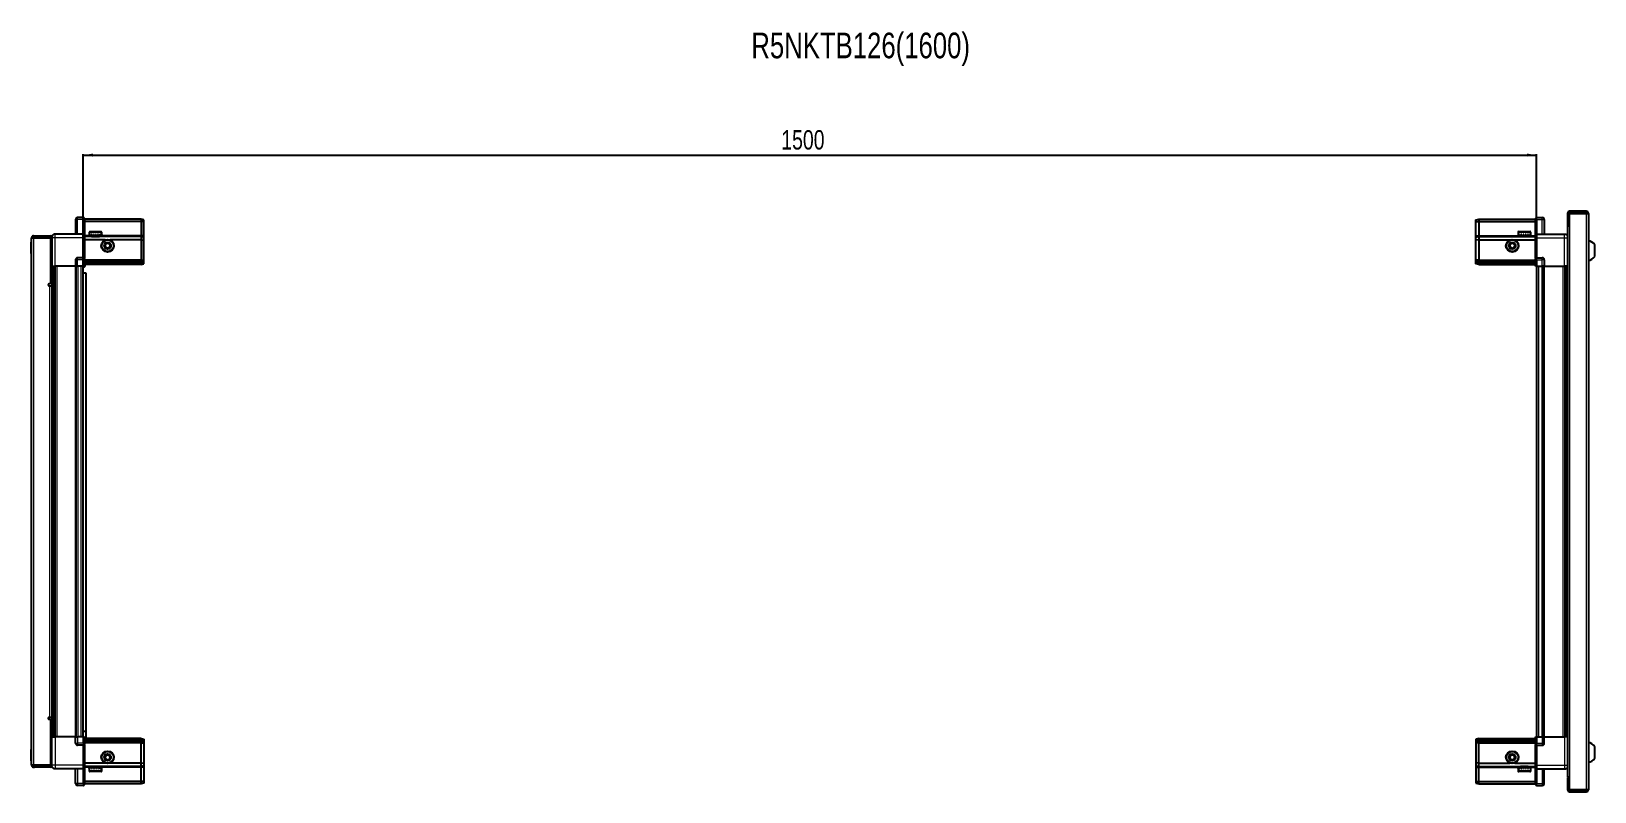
# Model space of a CAD drawing. Header units: millimetres. Extents: x 1315 to 5825, y -923 to 1662.
# Drawn here: x 2843 to 4457, y 877 to 1662 of the extents above; entities that cross this region are included whole.
import ezdxf

# ---------------------------------------------------------------- set-up
doc = ezdxf.new("R2010")
doc.units = ezdxf.units.MM
doc.layers.add('FORMAT', color=7, linetype='Continuous')
doc.styles.add('SLDTEXTSTYLE0', font='TXT', dxfattribs={"width": 0.75})
doc.dimstyles.new('SLDDIMSTYLE0', dxfattribs={"dimtxt": 20, "dimasz": 10, "dimexe": 0, "dimexo": 0.0625, "dimgap": 5, "dimtad": 2, "dimdec": 1, "dimrnd": 1e-09, "dimzin": 12, "dimdsep": 46, "dimtxsty": 'SLDTEXTSTYLE0', "dimsah": 1, "dimcen": 0.09, "dimadec": 0, "dimazin": 3, "dimtfac": 1, "dimtofl": 0, "dimtmove": 0, "dimatfit": 3, "dimfxl": 0, "dimfrac": 2, "dimtolj": 1, "dimtzin": 12, "dimarcsym": 0})

# ---------------------------------------------------------------- blocks, each defined once
blk = doc.blocks.new('_D_5')
at = {"layer": 'FORMAT'}
for p, q in [((2897, 1419.3), (2897, 1534.8)), ((2897, 1533.8), (4397, 1533.8)), ((4397, 1419.3), (4397, 1534.8))]:
    blk.add_line(p, q, dxfattribs=at)
for points in [[(2897, 1533.8), (2907, 1532.3), (2907, 1535.4)], [(4397, 1533.8), (4387, 1535.4), (4387, 1532.3)]]:
    blk.add_solid(points, dxfattribs=at)
at = {"layer": 'FORMAT', "insert": (3617.4, 1559.6), "char_height": 20, "attachment_point": 1, "style": 'SLDTEXTSTYLE0'}
blk.add_mtext('1500', dxfattribs=at)

msp = doc.modelspace()

# ---------------------------------------------------------------- linework, layer by layer
at = {"color": 7, "linetype": 'Continuous', "lineweight": 25}
for p, q in [((2897.13, 1469.32), (2891.13, 1469.32)), ((2897.13, 1469.32), (2897.46, 1469.32)), ((2897.13, 1469.32), (2897.13, 1467.32)), ((2898.33, 1468.82), (2897.46, 1469.32)), ((2898.33, 1467.32), (2898.33, 1468.82)), ((4396.49, 1469.32), (4395.63, 1468.82)), ((4396.49, 1469.32), (4395.63, 1468.82)), ((4395.63, 1468.82), (4395.63, 1467.32)), ((4396.83, 1469.32), (4396.49, 1469.32)), ((4396.83, 1469.32), (4396.49, 1469.32)), ((4396.83, 1469.32), (4396.83, 1469.32)), ((4396.83, 1467.32), (4396.83, 1469.32)), ((4396.83, 1469.32), (4402.83, 1469.32)), ((4428.83, 1473.72), (4428.83, 1461.32)), ((4430.33, 1473.72), (4430.33, 1461.32)), ((4430.83, 1460.82), (4430.83, 1473.72)), ((4430.83, 1473.72), (4448.23, 1473.72)), ((4448.23, 1475.82), (4430.93, 1475.82)), ((4448.23, 1474.32), (4430.93, 1474.32)), ((4448.23, 1474.32), (4448.23, 1475.82)), ((4448.23, 1473.72), (4450.33, 1473.72)), ((4450.33, 1473.72), (4450.33, 878.92)), ((2897.13, 1452.32), (2868.13, 1452.32)), ((2889.13, 1467.32), (2889.13, 1452.32)), ((2897.13, 1452.52), (2897.13, 1467.32)), ((2897.13, 1452.52), (2897.13, 1467.32)), ((2897.13, 1452.32), (2897.13, 1452.52)), ((2897.13, 1452.32), (2898.33, 1452.32)), ((2897.13, 1448.32), (2897.13, 1452.32)), ((2956.63, 1467.82), (2898.33, 1467.82)), ((2898.33, 1467.32), (2898.33, 1452.52)), ((2956.63, 1465.32), (2898.33, 1465.32)), ((2898.33, 1452.52), (2898.33, 1452.32)), ((2898.33, 1452.32), (2898.33, 1448.32)), ((2903.13, 1454.22), (2903.13, 1451.82)), ((2903.93, 1455.02), (2911.09, 1455.02)), ((2911.09, 1455.02), (2915.33, 1455.02)), ((2916.13, 1451.82), (2916.13, 1454.22)), ((2956.63, 1467.82), (2956.63, 1465.32)), ((2959.63, 1467.02), (2956.63, 1467.82)), ((2956.63, 1465.32), (2956.63, 1450.82)), ((2959.63, 1465.17), (2956.63, 1465.32)), ((2959.63, 1465.17), (2959.63, 1467.02)), ((2959.63, 1450.82), (2959.63, 1465.17)), ((4334.33, 1467.02), (4337.33, 1467.82)), ((4334.33, 1465.17), (4334.33, 1467.02)), ((4334.33, 1465.17), (4337.33, 1465.32)), ((4334.33, 1450.82), (4334.33, 1465.17)), ((4337.33, 1467.82), (4337.33, 1465.32)), ((4337.33, 1467.82), (4395.63, 1467.82)), ((4337.33, 1465.32), (4337.33, 1450.82)), ((4337.33, 1465.32), (4395.63, 1465.32)), ((4377.83, 1454.22), (4377.83, 1451.32)), ((4378.63, 1455.02), (4390.03, 1455.02)), ((4390.83, 1451.32), (4390.83, 1454.22)), ((4395.63, 1452.52), (4395.63, 1467.32)), ((4395.63, 1452.32), (4395.63, 1452.52)), ((4396.83, 1452.32), (4395.63, 1452.32)), ((4395.63, 1448.32), (4395.63, 1452.32)), ((4396.83, 1467.32), (4396.83, 1452.52)), ((4396.83, 1452.52), (4396.83, 1452.32)), ((4396.83, 1452.32), (4396.83, 1448.32)), ((4396.83, 1452.32), (4425.83, 1452.32)), ((4404.83, 1467.32), (4404.83, 1452.32)), ((4428.73, 1460.82), (4428.73, 891.82)), ((4428.73, 1460.82), (4430.83, 1460.82)), ((4428.83, 1461.32), (4430.33, 1461.32)), ((2843.63, 1443.96), (2843.33, 1443.96)), ((2843.33, 1432.39), (2843.33, 1443.96)), ((2845.13, 1448.47), (2843.63, 1448.47)), ((2843.63, 1447.97), (2843.63, 1448.47)), ((2843.63, 904.67), (2843.63, 1447.97)), ((2845.73, 1449.07), (2845.73, 1450.57)), ((2845.73, 1450.57), (2846.63, 1450.57)), ((2845.73, 1449.07), (2846.63, 1449.07)), ((2845.73, 1448.57), (2863.13, 1448.57)), ((2846.63, 1449.07), (2846.63, 1450.57)), ((2846.63, 1450.57), (2863.13, 1450.57)), ((2846.63, 1449.07), (2863.13, 1449.07)), ((2863.13, 1449.07), (2863.13, 1450.57)), ((2864.63, 1448.57), (2863.13, 1448.57)), ((2863.13, 1448.57), (2863.13, 1401.07)), ((2864.63, 1448.32), (2864.63, 1419.32)), ((2897.13, 1428.02), (2897.13, 1448.32)), ((2956.63, 1449.82), (2898.33, 1449.82)), ((2898.33, 1448.32), (2898.33, 1428.02)), ((2919.63, 1446.32), (2898.33, 1446.32)), ((2903.13, 1451.82), (2903.13, 1451.32)), ((2903.13, 1451.32), (2903.26, 1451.32)), ((2903.45, 1451.82), (2903.26, 1451.82)), ((2903.26, 1451.82), (2903.26, 1451.32)), ((2903.26, 1451.32), (2903.45, 1451.32)), ((2903.45, 1451.82), (2903.45, 1451.32)), ((2903.45, 1451.32), (2903.98, 1451.32)), ((2904.38, 1451.82), (2903.98, 1451.82)), ((2903.98, 1451.82), (2903.98, 1451.32)), ((2903.98, 1451.32), (2904.38, 1451.32)), ((2904.38, 1451.82), (2904.38, 1451.32)), ((2904.38, 1451.32), (2905.25, 1451.32)), ((2905.23, 1451.32), (2905.23, 1451.22)), ((2905.23, 1451.22), (2914.03, 1451.22)), ((2905.82, 1451.82), (2905.25, 1451.82)), ((2905.25, 1451.82), (2905.25, 1451.32)), ((2905.25, 1451.32), (2905.82, 1451.32)), ((2905.63, 1450.82), (2906.32, 1450.34)), ((2905.63, 1450.82), (2910.66, 1450.82)), ((2906.32, 1450.34), (2905.63, 1449.86)), ((2905.63, 1449.86), (2905.63, 1449.82)), ((2905.63, 1449.86), (2910.66, 1449.86)), ((2905.82, 1451.82), (2905.82, 1451.32)), ((2905.82, 1451.32), (2906.95, 1451.32)), ((2906.32, 1450.34), (2910.48, 1450.34)), ((2907.64, 1451.82), (2906.95, 1451.82)), ((2906.95, 1451.82), (2906.95, 1451.32)), ((2906.95, 1451.32), (2907.64, 1451.32)), ((2907.64, 1451.82), (2907.64, 1451.32)), ((2907.64, 1451.32), (2908.91, 1451.32)), ((2909.65, 1451.82), (2908.91, 1451.82)), ((2908.91, 1451.82), (2908.91, 1451.32)), ((2908.91, 1451.32), (2909.14, 1451.32)), ((2909.14, 1451.82), (2909.14, 1451.32)), ((2909.64, 1451.82), (2909.64, 1451.32)), ((2909.64, 1451.32), (2909.65, 1451.32)), ((2909.65, 1451.82), (2909.65, 1451.32)), ((2909.65, 1451.32), (2910.94, 1451.32)), ((2910.48, 1450.34), (2912.94, 1450.34)), ((2910.66, 1450.82), (2913.63, 1450.82)), ((2910.66, 1449.86), (2913.63, 1449.86)), ((2911.65, 1451.82), (2910.94, 1451.82)), ((2910.94, 1451.82), (2910.94, 1451.32)), ((2911, 1451.82), (2911, 1451.32)), ((2911, 1451.32), (2911.65, 1451.32)), ((2911.65, 1451.82), (2911.65, 1451.32)), ((2911.65, 1451.32), (2912.84, 1451.32)), ((2913.46, 1451.82), (2912.84, 1451.82)), ((2912.84, 1451.82), (2912.84, 1451.32)), ((2912.84, 1451.32), (2913.46, 1451.32)), ((2912.94, 1450.34), (2913.63, 1450.82)), ((2913.63, 1449.86), (2912.94, 1450.34)), ((2913.46, 1451.82), (2913.46, 1451.32)), ((2913.46, 1451.32), (2914.43, 1451.32)), ((2913.63, 1449.82), (2913.63, 1449.86)), ((2914.03, 1451.22), (2914.03, 1451.32)), ((2914.9, 1451.82), (2914.43, 1451.82)), ((2914.43, 1451.82), (2914.43, 1451.32)), ((2914.43, 1451.32), (2914.9, 1451.32)), ((2914.9, 1451.82), (2914.9, 1451.32)), ((2914.9, 1451.32), (2915.55, 1451.32)), ((2915.82, 1451.82), (2915.55, 1451.82)), ((2915.55, 1451.82), (2915.55, 1451.32)), ((2915.55, 1451.32), (2915.82, 1451.32)), ((2915.82, 1451.82), (2915.82, 1451.32)), ((2915.82, 1451.32), (2916.09, 1451.32)), ((2916.13, 1451.82), (2916.09, 1451.82)), ((2916.09, 1451.82), (2916.09, 1451.32)), ((2916.09, 1451.32), (2916.13, 1451.32)), ((2916.13, 1451.82), (2916.13, 1451.32)), ((2956.63, 1446.32), (2924.63, 1446.32)), ((2956.63, 1450.82), (2956.63, 1449.82)), ((2956.63, 1449.82), (2956.63, 1446.32)), ((2959.63, 1449.02), (2956.63, 1449.82)), ((2956.63, 1446.32), (2956.63, 1425.82)), ((2956.63, 1446.32), (2959.63, 1445.99)), ((2959.63, 1449.02), (2959.63, 1450.82)), ((2959.63, 1445.99), (2959.63, 1449.02)), ((2959.63, 1425.82), (2959.63, 1445.99)), ((4334.33, 1449.02), (4334.33, 1450.82)), ((4334.33, 1449.02), (4337.33, 1449.82)), ((4334.33, 1445.99), (4334.33, 1449.02)), ((4337.33, 1446.32), (4334.33, 1445.99)), ((4334.33, 1425.82), (4334.33, 1445.99)), ((4337.33, 1450.82), (4337.33, 1449.82)), ((4337.33, 1449.82), (4337.33, 1446.32)), ((4337.33, 1449.82), (4395.63, 1449.82)), ((4337.33, 1446.32), (4337.33, 1425.82)), ((4337.33, 1446.32), (4369.33, 1446.32)), ((4374.33, 1446.32), (4395.63, 1446.32)), ((4377.83, 1451.32), (4377.86, 1451.32)), ((4377.98, 1451.82), (4377.86, 1451.82)), ((4377.86, 1451.82), (4377.86, 1451.32)), ((4377.86, 1451.32), (4377.98, 1451.32)), ((4377.98, 1451.82), (4377.98, 1451.32)), ((4377.98, 1451.32), (4378.39, 1451.32)), ((4378.73, 1451.82), (4378.39, 1451.82)), ((4378.39, 1451.82), (4378.39, 1451.32)), ((4378.39, 1451.32), (4378.73, 1451.32)), ((4378.73, 1451.82), (4378.73, 1451.32)), ((4378.73, 1451.32), (4379.51, 1451.32)), ((4380.03, 1451.82), (4379.51, 1451.82)), ((4379.51, 1451.82), (4379.51, 1451.32)), ((4379.51, 1451.32), (4380.03, 1451.32)), ((4379.93, 1451.32), (4379.93, 1451.22)), ((4379.93, 1451.22), (4388.73, 1451.22)), ((4380.03, 1451.82), (4380.03, 1451.32)), ((4380.03, 1451.32), (4381.09, 1451.32)), ((4380.33, 1450.82), (4381.02, 1450.34)), ((4380.33, 1450.82), (4388.33, 1450.82)), ((4381.02, 1450.34), (4380.33, 1449.86)), ((4380.33, 1449.86), (4380.33, 1449.82)), ((4380.33, 1449.86), (4388.33, 1449.86)), ((4381.02, 1450.34), (4387.64, 1450.34)), ((4381.75, 1451.82), (4381.09, 1451.82)), ((4381.09, 1451.82), (4381.09, 1451.32)), ((4381.09, 1451.32), (4381.75, 1451.32)), ((4381.75, 1451.82), (4381.75, 1451.32)), ((4381.75, 1451.32), (4382.99, 1451.32)), ((4383.72, 1451.82), (4382.99, 1451.82)), ((4382.99, 1451.82), (4382.99, 1451.32)), ((4382.99, 1451.32), (4383.42, 1451.32)), ((4383.42, 1451.82), (4383.42, 1451.32)), ((4383.72, 1451.82), (4383.72, 1451.32)), ((4383.72, 1451.32), (4385.02, 1451.32)), ((4385.75, 1451.82), (4385.02, 1451.82)), ((4385.02, 1451.82), (4385.02, 1451.32)), ((4385.29, 1451.82), (4385.29, 1451.32)), ((4385.29, 1451.32), (4385.75, 1451.32)), ((4385.75, 1451.82), (4385.75, 1451.32)), ((4385.75, 1451.32), (4386.98, 1451.32)), ((4387.64, 1451.82), (4386.98, 1451.82)), ((4386.98, 1451.82), (4386.98, 1451.32)), ((4386.98, 1451.32), (4387.64, 1451.32)), ((4387.64, 1451.82), (4387.64, 1451.32)), ((4387.64, 1451.32), (4388.69, 1451.32)), ((4387.64, 1450.34), (4388.33, 1450.82)), ((4388.33, 1449.86), (4387.64, 1450.34)), ((4388.33, 1449.82), (4388.33, 1449.86)), ((4389.21, 1451.82), (4388.69, 1451.82)), ((4388.69, 1451.82), (4388.69, 1451.32)), ((4388.69, 1451.32), (4389.21, 1451.32)), ((4388.73, 1451.22), (4388.73, 1451.32)), ((4389.21, 1451.82), (4389.21, 1451.32)), ((4389.21, 1451.32), (4389.96, 1451.32)), ((4390.29, 1451.82), (4389.96, 1451.82)), ((4389.96, 1451.82), (4389.96, 1451.32)), ((4389.96, 1451.32), (4390.29, 1451.32)), ((4390.29, 1451.82), (4390.29, 1451.32)), ((4390.29, 1451.32), (4390.69, 1451.32)), ((4390.8, 1451.82), (4390.69, 1451.82)), ((4390.69, 1451.82), (4390.69, 1451.32)), ((4390.69, 1451.32), (4390.8, 1451.32)), ((4390.8, 1451.82), (4390.8, 1451.32)), ((4390.8, 1451.32), (4390.83, 1451.32)), ((4395.63, 1428.02), (4395.63, 1448.32)), ((4396.83, 1448.32), (4396.83, 1428.02)), ((4456.93, 1429.32), (4456.93, 1441.32)), ((2843.33, 1432.39), (2843.63, 1432.39)), ((2863.13, 1422.07), (2864.63, 1422.07)), ((2889.13, 1425.82), (2889.13, 1419.32)), ((2897.13, 1427.82), (2891.13, 1427.82)), ((2897.13, 1427.82), (2897.13, 1428.02)), ((2897.13, 1427.82), (2897.13, 1425.82)), ((2897.13, 1427.82), (2898.33, 1427.82)), ((2897.13, 1419.32), (2897.13, 1425.82)), ((2897.13, 1419.32), (2897.13, 1425.82)), ((2897.46, 1419.32), (2897.46, 1425.82)), ((2898.33, 1428.02), (2898.33, 1427.82)), ((2898.33, 1427.15), (2898.33, 1427.82)), ((2898.33, 1427.15), (2898.33, 1419.32)), ((2956.63, 1424.82), (2898.33, 1424.82)), ((2956.63, 1423.82), (2898.33, 1423.82)), ((2956.63, 1422.32), (2898.33, 1422.32)), ((2956.63, 1420.82), (2898.33, 1420.82)), ((2956.63, 1425.82), (2956.63, 1424.82)), ((2956.63, 1424.82), (2956.63, 1423.82)), ((2956.63, 1424.82), (2959.63, 1424.02)), ((2956.63, 1423.82), (2956.63, 1422.32)), ((2956.63, 1423.82), (2959.63, 1423.28)), ((2956.63, 1422.32), (2959.63, 1422.78)), ((2956.63, 1422.32), (2956.63, 1420.82)), ((2956.63, 1420.82), (2959.63, 1421.63)), ((2959.63, 1424.02), (2959.63, 1425.82)), ((2959.63, 1423.28), (2959.63, 1424.02)), ((2959.63, 1422.78), (2959.63, 1423.28)), ((2959.63, 1421.63), (2959.63, 1422.78)), ((4334.33, 1424.02), (4334.33, 1425.82)), ((4337.33, 1424.82), (4334.33, 1424.02)), ((4334.33, 1423.28), (4334.33, 1424.02)), ((4337.33, 1423.82), (4334.33, 1423.28)), ((4334.33, 1422.78), (4334.33, 1423.28)), ((4334.33, 1421.63), (4334.33, 1422.78)), ((4337.33, 1422.32), (4334.33, 1422.78)), ((4337.33, 1420.82), (4334.33, 1421.63)), ((4337.33, 1425.82), (4337.33, 1424.82)), ((4337.33, 1424.82), (4337.33, 1423.82)), ((4337.33, 1424.82), (4395.63, 1424.82)), ((4337.33, 1423.82), (4395.63, 1423.82)), ((4337.33, 1423.82), (4337.33, 1422.32)), ((4337.33, 1422.32), (4395.63, 1422.32)), ((4337.33, 1422.32), (4337.33, 1420.82)), ((4337.33, 1420.82), (4395.63, 1420.82)), ((4395.63, 1427.82), (4395.63, 1428.02)), ((4396.83, 1427.82), (4395.63, 1427.82)), ((4395.63, 1427.82), (4395.63, 1427.15)), ((4395.63, 1419.32), (4395.63, 1427.15)), ((4396.49, 1425.82), (4396.49, 1419.32)), ((4396.83, 1428.02), (4396.83, 1427.82)), ((4396.83, 1425.82), (4396.83, 1427.82)), ((4396.83, 1425.82), (4396.83, 1427.82)), ((4396.83, 1427.82), (4402.83, 1427.82)), ((4396.83, 1425.82), (4396.83, 1419.32)), ((4404.83, 1425.82), (4404.83, 1419.32)), ((2864.63, 1419.32), (2863.13, 1419.32)), ((2865.28, 933.32), (2865.28, 1419.32)), ((2867.07, 1419.32), (2867.07, 933.32)), ((2867.1, 1419.32), (2867.1, 933.32)), ((2889.13, 1419.32), (2868.13, 1419.32)), ((2889.13, 1419.32), (2891.13, 1419.32)), ((2889.78, 933.32), (2889.78, 1419.32)), ((2897.13, 1419.32), (2891.13, 1419.32)), ((2896.98, 933.32), (2896.98, 1419.32)), ((2896.98, 1412.32), (2899.48, 1412.32)), ((2897.13, 1419.32), (2897.46, 1419.32)), ((2897.13, 1419.32), (2897.13, 1419.32)), ((2898.33, 1419.32), (2897.46, 1419.32)), ((2897.46, 1419.32), (2897.46, 1419.32)), ((2899.48, 1412.32), (2899.48, 938.82)), ((4396.49, 1419.32), (4395.63, 1419.32)), ((4396.83, 1419.32), (4396.49, 1419.32)), ((4396.83, 1419.32), (4402.83, 1419.32)), ((4396.98, 1419.32), (4396.98, 933.32)), ((4404.83, 1419.32), (4402.83, 1419.32)), ((4404.18, 1419.32), (4404.18, 933.32)), ((4404.83, 1419.32), (4425.83, 1419.32)), ((4426.85, 933.32), (4426.85, 1419.32)), ((4426.88, 933.32), (4426.88, 1419.32)), ((4428.68, 1419.32), (4428.68, 933.32)), ((2863.13, 1401.07), (2861.78, 1401.07)), ((2861.78, 1399.07), (2862.53, 1399.07)), ((2862.53, 1399.07), (2864.63, 1399.07)), ((2864.63, 1399.07), (2864.63, 953.57)), ((2862.53, 953.57), (2861.78, 953.57)), ((2864.63, 953.57), (2862.53, 953.57)), ((2861.78, 951.57), (2863.13, 951.57)), ((2863.13, 951.57), (2863.13, 904.07)), ((2899.48, 938.82), (2896.98, 938.82)), ((2899.48, 938.82), (2899.48, 931.82)), ((2843.63, 920.26), (2843.33, 920.26)), ((2843.33, 910.58), (2843.33, 920.26)), ((2864.63, 933.32), (2863.13, 933.32)), ((2864.63, 930.57), (2863.13, 930.57)), ((2864.63, 904.32), (2864.63, 933.32)), ((2889.13, 933.32), (2868.13, 933.32)), ((2889.13, 926.82), (2889.13, 933.32)), ((2889.13, 933.32), (2891.13, 933.32)), ((2897.13, 933.32), (2891.13, 933.32)), ((2897.13, 924.82), (2891.13, 924.82)), ((2897.13, 926.82), (2897.13, 933.32)), ((2897.13, 933.32), (2897.46, 933.32)), ((2897.13, 926.82), (2897.13, 924.82)), ((2897.13, 926.82), (2897.13, 924.82)), ((2897.13, 924.82), (2898.33, 924.82)), ((2897.13, 924.62), (2897.13, 924.82)), ((2897.13, 904.32), (2897.13, 924.62)), ((2897.46, 926.82), (2897.46, 933.32)), ((2897.46, 933.32), (2898.33, 933.32)), ((2898.33, 933.32), (2898.33, 925.5)), ((2956.63, 931.82), (2898.33, 931.82)), ((2956.63, 930.32), (2898.33, 930.32)), ((2956.63, 928.82), (2898.33, 928.82)), ((2956.63, 927.82), (2898.33, 927.82)), ((2898.33, 924.82), (2898.33, 925.5)), ((2898.33, 924.82), (2898.33, 924.62)), ((2898.33, 924.62), (2898.33, 904.32)), ((2956.63, 930.32), (2956.63, 931.82)), ((2956.63, 931.82), (2959.63, 931.02)), ((2956.63, 928.82), (2956.63, 930.32)), ((2956.63, 930.32), (2959.63, 929.87)), ((2956.63, 928.82), (2959.63, 929.37)), ((2956.63, 927.82), (2956.63, 928.82)), ((2956.63, 927.82), (2959.63, 928.63)), ((2956.63, 926.82), (2956.63, 927.82)), ((2956.63, 906.32), (2956.63, 926.82)), ((2959.63, 931.02), (2959.63, 929.87)), ((2959.63, 929.87), (2959.63, 929.37)), ((2959.63, 929.37), (2959.63, 928.63)), ((2959.63, 928.63), (2959.63, 926.82)), ((2959.63, 926.82), (2959.63, 906.66)), ((4337.33, 931.82), (4334.33, 931.02)), ((4334.33, 931.02), (4334.33, 929.87)), ((4337.33, 930.32), (4334.33, 929.87)), ((4334.33, 929.87), (4334.33, 929.37)), ((4337.33, 928.82), (4334.33, 929.37)), ((4334.33, 929.37), (4334.33, 928.63)), ((4337.33, 927.82), (4334.33, 928.63)), ((4334.33, 928.63), (4334.33, 926.82)), ((4334.33, 926.82), (4334.33, 906.66)), ((4337.33, 930.32), (4337.33, 931.82)), ((4337.33, 931.82), (4395.63, 931.82)), ((4337.33, 928.82), (4337.33, 930.32)), ((4337.33, 930.32), (4395.63, 930.32)), ((4337.33, 928.82), (4395.63, 928.82)), ((4337.33, 927.82), (4337.33, 928.82)), ((4337.33, 927.82), (4395.63, 927.82)), ((4337.33, 926.82), (4337.33, 927.82)), ((4337.33, 906.32), (4337.33, 926.82)), ((4395.63, 925.5), (4395.63, 933.32)), ((4395.63, 933.32), (4396.49, 933.32)), ((4395.63, 925.5), (4395.63, 924.82)), ((4396.83, 924.82), (4395.63, 924.82)), ((4395.63, 924.62), (4395.63, 924.82)), ((4395.63, 904.32), (4395.63, 924.62)), ((4396.49, 933.32), (4396.49, 933.32)), ((4396.49, 933.32), (4396.49, 926.82)), ((4396.83, 933.32), (4396.49, 933.32)), ((4396.83, 933.32), (4396.83, 926.82)), ((4396.83, 933.32), (4396.83, 933.32)), ((4396.83, 933.32), (4402.83, 933.32)), ((4396.83, 933.32), (4396.83, 926.82)), ((4396.83, 924.82), (4396.83, 926.82)), ((4396.83, 924.82), (4396.83, 924.62)), ((4396.83, 924.82), (4402.83, 924.82)), ((4396.83, 924.62), (4396.83, 904.32)), ((4404.83, 933.32), (4402.83, 933.32)), ((4404.83, 926.82), (4404.83, 933.32)), ((4404.83, 933.32), (4425.83, 933.32)), ((4456.93, 911.32), (4456.93, 923.32)), ((2843.33, 908.69), (2843.33, 910.58)), ((2843.33, 908.69), (2843.63, 908.69)), ((2843.63, 904.17), (2843.63, 904.67)), ((2845.13, 904.17), (2843.63, 904.17)), ((2863.13, 904.07), (2845.73, 904.07)), ((2863.13, 904.07), (2864.63, 904.07)), ((2897.13, 900.32), (2897.13, 904.32)), ((2919.63, 906.32), (2898.33, 906.32)), ((2898.33, 904.32), (2898.33, 900.32)), ((2956.63, 906.32), (2924.63, 906.32)), ((2956.63, 906.32), (2959.63, 906.66)), ((2956.63, 902.82), (2956.63, 906.32)), ((2959.63, 903.63), (2956.63, 902.82)), ((2959.63, 906.66), (2959.63, 903.63)), ((2959.63, 903.63), (2959.63, 901.82)), ((4337.33, 906.32), (4334.33, 906.66)), ((4334.33, 906.66), (4334.33, 903.63)), ((4334.33, 903.63), (4337.33, 902.82)), ((4334.33, 903.63), (4334.33, 901.82)), ((4337.33, 906.32), (4369.33, 906.32)), ((4337.33, 902.82), (4337.33, 906.32)), ((4374.33, 906.32), (4395.63, 906.32)), ((4395.63, 900.32), (4395.63, 904.32)), ((4396.83, 904.32), (4396.83, 900.32)), ((2845.73, 903.57), (2845.73, 902.07)), ((2845.73, 903.57), (2846.63, 903.57)), ((2845.73, 902.07), (2846.63, 902.07)), ((2863.13, 903.57), (2846.63, 903.57)), ((2846.63, 903.57), (2846.63, 902.07)), ((2863.13, 902.07), (2846.63, 902.07)), ((2863.13, 903.57), (2863.13, 902.07)), ((2897.13, 900.32), (2868.13, 900.32)), ((2889.13, 885.32), (2889.13, 900.32)), ((2897.13, 900.32), (2898.33, 900.32)), ((2897.13, 900.12), (2897.13, 900.32)), ((2897.13, 885.32), (2897.13, 900.12)), ((2956.63, 902.82), (2898.33, 902.82)), ((2898.33, 900.32), (2898.33, 900.12)), ((2898.33, 900.12), (2898.33, 885.32)), ((2903.13, 901.32), (2903.13, 898.42)), ((2903.22, 901.32), (2903.13, 901.32)), ((2903.22, 900.82), (2903.22, 901.32)), ((2903.39, 901.32), (2903.22, 901.32)), ((2903.22, 900.82), (2903.39, 900.82)), ((2903.39, 900.82), (2903.39, 901.32)), ((2903.88, 901.32), (2903.39, 901.32)), ((2903.88, 900.82), (2903.88, 901.32)), ((2904.26, 901.32), (2903.88, 901.32)), ((2903.88, 900.82), (2904.26, 900.82)), ((2904.08, 897.62), (2903.93, 897.62)), ((2915.33, 897.62), (2904.08, 897.62)), ((2904.26, 900.82), (2904.26, 901.32)), ((2905.1, 901.32), (2904.26, 901.32)), ((2905.1, 900.82), (2905.1, 901.32)), ((2905.66, 901.32), (2905.1, 901.32)), ((2905.1, 900.82), (2905.66, 900.82)), ((2905.23, 901.42), (2905.23, 901.32)), ((2910.62, 901.42), (2905.23, 901.42)), ((2905.63, 902.82), (2905.63, 902.79)), ((2905.63, 902.79), (2906.32, 902.31)), ((2905.73, 902.79), (2905.63, 902.79)), ((2906.32, 902.31), (2905.63, 901.82)), ((2905.73, 901.82), (2905.63, 901.82)), ((2905.66, 900.82), (2905.66, 901.32)), ((2906.76, 901.32), (2905.66, 901.32)), ((2913.63, 902.79), (2905.73, 902.79)), ((2913.63, 901.82), (2905.73, 901.82)), ((2906.4, 902.31), (2906.32, 902.31)), ((2912.94, 902.31), (2906.4, 902.31)), ((2906.76, 900.82), (2906.76, 901.32)), ((2907.44, 901.32), (2906.76, 901.32)), ((2906.76, 900.82), (2907.44, 900.82)), ((2907.44, 900.82), (2907.44, 901.32)), ((2908.71, 901.32), (2907.44, 901.32)), ((2908.71, 900.82), (2908.71, 901.32)), ((2909, 901.32), (2908.71, 901.32)), ((2908.71, 900.82), (2909.44, 900.82)), ((2909, 900.82), (2909, 901.32)), ((2909.44, 900.82), (2909.44, 901.32)), ((2910.74, 901.32), (2909.44, 901.32)), ((2914.03, 901.42), (2910.62, 901.42)), ((2910.74, 900.82), (2910.74, 901.32)), ((2910.74, 900.82), (2911.46, 900.82)), ((2910.87, 900.82), (2910.87, 901.32)), ((2911.46, 901.32), (2910.87, 901.32)), ((2911.46, 900.82), (2911.46, 901.32)), ((2912.66, 901.32), (2911.46, 901.32)), ((2912.66, 900.82), (2912.66, 901.32)), ((2913.3, 901.32), (2912.66, 901.32)), ((2912.66, 900.82), (2913.3, 900.82)), ((2912.94, 902.31), (2913.63, 902.79)), ((2913.63, 901.82), (2912.94, 902.31)), ((2913.3, 900.82), (2913.3, 901.32)), ((2914.29, 901.32), (2913.3, 901.32)), ((2913.63, 902.79), (2913.63, 902.82)), ((2914.03, 901.32), (2914.03, 901.42)), ((2914.29, 900.82), (2914.29, 901.32)), ((2914.77, 901.32), (2914.29, 901.32)), ((2914.29, 900.82), (2914.77, 900.82)), ((2914.77, 900.82), (2914.77, 901.32)), ((2915.46, 901.32), (2914.77, 901.32)), ((2915.46, 900.82), (2915.46, 901.32)), ((2915.75, 901.32), (2915.46, 901.32)), ((2915.46, 900.82), (2915.75, 900.82)), ((2915.75, 900.82), (2915.75, 901.32)), ((2916.06, 901.32), (2915.75, 901.32)), ((2916.06, 900.82), (2916.06, 901.32)), ((2916.12, 901.32), (2916.06, 901.32)), ((2916.06, 900.82), (2916.12, 900.82)), ((2916.12, 900.82), (2916.12, 901.32)), ((2916.13, 901.32), (2916.12, 901.32)), ((2916.13, 898.42), (2916.13, 901.32)), ((2956.63, 901.82), (2956.63, 902.82)), ((2956.63, 887.32), (2956.63, 901.82)), ((2959.63, 901.82), (2959.63, 887.48)), ((4334.33, 901.82), (4334.33, 887.48)), ((4337.33, 902.82), (4395.63, 902.82)), ((4337.33, 901.82), (4337.33, 902.82)), ((4337.33, 887.32), (4337.33, 901.82)), ((4377.83, 901.32), (4377.83, 898.42)), ((4377.85, 901.32), (4377.83, 901.32)), ((4377.85, 900.82), (4377.85, 901.32)), ((4377.94, 901.32), (4377.85, 901.32)), ((4377.85, 900.82), (4377.94, 900.82)), ((4377.94, 900.82), (4377.94, 901.32)), ((4378.32, 901.32), (4377.94, 901.32)), ((4378.32, 900.82), (4378.32, 901.32)), ((4378.63, 901.32), (4378.32, 901.32)), ((4378.32, 900.82), (4378.63, 900.82)), ((4378.63, 900.82), (4378.63, 901.32)), ((4379.37, 901.32), (4378.63, 901.32)), ((4390.03, 897.62), (4378.63, 897.62)), ((4379.37, 900.82), (4379.37, 901.32)), ((4379.88, 901.32), (4379.37, 901.32)), ((4379.37, 900.82), (4379.88, 900.82)), ((4379.88, 900.82), (4379.88, 901.32)), ((4380.92, 901.32), (4379.88, 901.32)), ((4379.93, 901.42), (4379.93, 901.32)), ((4388.73, 901.42), (4379.93, 901.42)), ((4380.33, 902.82), (4380.33, 902.79)), ((4380.33, 902.79), (4381.02, 902.31)), ((4388.33, 902.79), (4380.33, 902.79)), ((4381.02, 902.31), (4380.33, 901.82)), ((4388.33, 901.82), (4380.33, 901.82)), ((4380.92, 900.82), (4380.92, 901.32)), ((4381.57, 901.32), (4380.92, 901.32)), ((4380.92, 900.82), (4381.57, 900.82)), ((4387.64, 902.31), (4381.02, 902.31)), ((4381.57, 900.82), (4381.57, 901.32)), ((4382.79, 901.32), (4381.57, 901.32)), ((4382.79, 900.82), (4382.79, 901.32)), ((4383.29, 901.32), (4382.79, 901.32)), ((4382.79, 900.82), (4383.52, 900.82)), ((4383.29, 900.82), (4383.29, 901.32)), ((4383.52, 900.82), (4383.52, 901.32)), ((4384.82, 901.32), (4383.52, 901.32)), ((4384.82, 900.82), (4384.82, 901.32)), ((4384.82, 900.82), (4385.55, 900.82)), ((4385.16, 900.82), (4385.16, 901.32)), ((4385.55, 901.32), (4385.16, 901.32)), ((4385.55, 900.82), (4385.55, 901.32)), ((4386.8, 901.32), (4385.55, 901.32)), ((4386.8, 900.82), (4386.8, 901.32)), ((4387.46, 901.32), (4386.8, 901.32)), ((4386.8, 900.82), (4387.46, 900.82)), ((4387.46, 900.82), (4387.46, 901.32)), ((4388.54, 901.32), (4387.46, 901.32)), ((4387.64, 902.31), (4388.33, 902.79)), ((4388.33, 901.82), (4387.64, 902.31)), ((4388.33, 902.79), (4388.33, 902.82)), ((4388.54, 900.82), (4388.54, 901.32)), ((4389.07, 901.32), (4388.54, 901.32)), ((4388.54, 900.82), (4389.07, 900.82)), ((4388.73, 901.32), (4388.73, 901.42)), ((4389.07, 900.82), (4389.07, 901.32)), ((4389.86, 901.32), (4389.07, 901.32)), ((4389.86, 900.82), (4389.86, 901.32)), ((4390.21, 901.32), (4389.86, 901.32)), ((4389.86, 900.82), (4390.21, 900.82)), ((4390.21, 900.82), (4390.21, 901.32)), ((4390.64, 901.32), (4390.21, 901.32)), ((4390.64, 900.82), (4390.64, 901.32)), ((4390.78, 901.32), (4390.64, 901.32)), ((4390.64, 900.82), (4390.78, 900.82)), ((4390.78, 900.82), (4390.78, 901.32)), ((4390.83, 901.32), (4390.78, 901.32)), ((4390.83, 898.42), (4390.83, 901.32)), ((4396.83, 900.32), (4395.63, 900.32)), ((4395.63, 900.12), (4395.63, 900.32)), ((4395.63, 885.32), (4395.63, 900.12)), ((4396.83, 900.32), (4396.83, 900.12)), ((4396.83, 900.32), (4425.83, 900.32)), ((4396.83, 900.12), (4396.83, 885.32)), ((4396.83, 900.12), (4396.83, 885.32)), ((4404.83, 885.32), (4404.83, 900.32)), ((4430.83, 891.82), (4428.73, 891.82)), ((4428.83, 891.32), (4430.33, 891.32)), ((4428.83, 891.32), (4428.83, 878.92)), ((4430.33, 891.32), (4430.33, 878.92)), ((4430.83, 878.92), (4430.83, 891.82)), ((2897.13, 883.32), (2891.13, 883.32)), ((2897.13, 885.32), (2897.13, 883.32)), ((2897.13, 883.32), (2897.46, 883.32)), ((2897.13, 883.32), (2897.13, 883.32)), ((2897.13, 883.32), (2897.46, 883.32)), ((2897.46, 883.32), (2898.33, 883.82)), ((2897.46, 883.32), (2898.33, 883.82)), ((2956.63, 887.32), (2898.33, 887.32)), ((2898.33, 883.82), (2898.33, 885.32)), ((2956.63, 884.82), (2898.33, 884.82)), ((2959.63, 887.48), (2956.63, 887.32)), ((2956.63, 884.82), (2956.63, 887.32)), ((2959.63, 885.63), (2956.63, 884.82)), ((2959.63, 887.48), (2959.63, 885.63)), ((4334.33, 887.48), (4337.33, 887.32)), ((4334.33, 887.48), (4334.33, 885.63)), ((4334.33, 885.63), (4337.33, 884.82)), ((4337.33, 887.32), (4395.63, 887.32)), ((4337.33, 884.82), (4337.33, 887.32)), ((4337.33, 884.82), (4395.63, 884.82)), ((4395.63, 885.32), (4395.63, 883.82)), ((4395.63, 883.82), (4396.49, 883.32)), ((4396.83, 883.32), (4396.49, 883.32)), ((4396.83, 883.32), (4396.83, 885.32)), ((4396.83, 883.32), (4402.83, 883.32)), ((4448.23, 878.92), (4430.83, 878.92)), ((4430.93, 878.32), (4448.23, 878.32)), ((4430.93, 876.82), (4448.23, 876.82)), ((4450.33, 878.92), (4448.23, 878.92)), ((4448.23, 878.32), (4448.23, 876.82))]:
    msp.add_line(p, q, dxfattribs=at)
at = {"color": 8, "linetype": 'Continuous', "lineweight": 18}
for p, q in [((2891.13, 1467.32), (2891.13, 1469.32)), ((4402.83, 1467.32), (4402.83, 1469.32)), ((4430.33, 1473.72), (4428.83, 1473.72)), ((4430.93, 1474.32), (4430.93, 1475.82)), ((4448.23, 1473.72), (4448.23, 878.92)), ((2891.13, 1467.32), (2889.13, 1467.32)), ((2891.13, 1452.32), (2891.13, 1467.32)), ((2897.13, 1467.32), (2891.13, 1467.32)), ((2897.13, 1467.32), (2898.33, 1467.32)), ((2897.13, 1452.52), (2898.33, 1452.52)), ((2903.13, 1454.22), (2911.3, 1454.22)), ((2911.3, 1454.22), (2916.13, 1454.22)), ((4377.83, 1454.22), (4390.83, 1454.22)), ((4396.83, 1467.32), (4395.63, 1467.32)), ((4395.63, 1452.52), (4396.83, 1452.52)), ((4396.83, 1467.32), (4402.83, 1467.32)), ((4402.83, 1467.32), (4404.83, 1467.32)), ((4402.83, 1452.32), (4402.83, 1467.32)), ((4430.83, 1460.82), (4430.83, 891.82)), ((2845.73, 1448.57), (2845.73, 904.07)), ((2868.13, 1419.32), (2868.13, 1448.32)), ((2897.13, 1448.32), (2868.13, 1448.32)), ((2897.13, 1448.32), (2898.33, 1448.32)), ((2905.63, 1450.82), (2898.33, 1450.82)), ((2956.63, 1450.82), (2913.63, 1450.82)), ((2959.63, 1450.82), (2956.63, 1450.82)), ((4334.33, 1450.82), (4337.33, 1450.82)), ((4337.33, 1450.82), (4380.33, 1450.82)), ((4388.33, 1450.82), (4395.63, 1450.82)), ((4396.83, 1448.32), (4395.63, 1448.32)), ((4396.83, 1448.32), (4425.83, 1448.32)), ((4425.83, 1419.32), (4425.83, 1448.32)), ((2889.13, 1425.82), (2891.13, 1425.82)), ((2891.13, 1425.82), (2891.13, 1427.82)), ((2891.13, 1419.32), (2891.13, 1425.82)), ((2897.13, 1425.82), (2891.13, 1425.82)), ((2897.13, 1428.02), (2898.33, 1428.02)), ((2897.13, 1425.82), (2897.46, 1425.82)), ((2956.63, 1425.82), (2898.33, 1425.82)), ((2956.63, 1425.82), (2959.63, 1425.82)), ((4337.33, 1425.82), (4334.33, 1425.82)), ((4337.33, 1425.82), (4395.63, 1425.82)), ((4395.63, 1428.02), (4396.83, 1428.02)), ((4396.83, 1425.82), (4396.49, 1425.82)), ((4396.83, 1425.82), (4402.83, 1425.82)), ((4402.83, 1425.82), (4402.83, 1427.82)), ((4404.83, 1425.82), (4402.83, 1425.82)), ((4402.83, 1419.32), (4402.83, 1425.82)), ((2864.63, 1399.07), (2864.63, 1419.32)), ((2865.86, 1419.32), (2865.86, 933.32)), ((2868.31, 933.32), (2868.31, 1419.32)), ((2869.72, 1419.32), (2869.72, 933.32)), ((2889.13, 933.32), (2889.13, 1419.32)), ((2891.78, 933.32), (2891.78, 1419.32)), ((2894.98, 933.32), (2894.98, 1419.32)), ((2897.13, 1419.32), (2897.46, 1419.32)), ((4398.98, 1419.32), (4398.98, 933.32)), ((4402.18, 1419.32), (4402.18, 933.32)), ((4404.83, 1419.32), (4404.83, 933.32)), ((4424.23, 933.32), (4424.23, 1419.32)), ((4425.64, 1419.32), (4425.64, 933.32)), ((4428.09, 933.32), (4428.09, 1419.32)), ((2862.53, 953.57), (2862.53, 1399.07)), ((2864.63, 933.32), (2864.63, 953.57)), ((2868.13, 933.32), (2868.13, 904.32)), ((2889.13, 926.82), (2891.13, 926.82)), ((2891.13, 933.32), (2891.13, 926.82)), ((2891.13, 926.82), (2891.13, 924.82)), ((2897.13, 926.82), (2891.13, 926.82)), ((2897.13, 926.82), (2897.46, 926.82)), ((2898.33, 924.62), (2897.13, 924.62)), ((2956.63, 926.82), (2898.33, 926.82)), ((2956.63, 926.82), (2959.63, 926.82)), ((4337.33, 926.82), (4334.33, 926.82)), ((4337.33, 926.82), (4395.63, 926.82)), ((4396.83, 924.62), (4395.63, 924.62)), ((4396.83, 933.32), (4396.49, 933.32)), ((4396.83, 926.82), (4396.49, 926.82)), ((4396.83, 926.82), (4402.83, 926.82)), ((4402.83, 933.32), (4402.83, 926.82)), ((4404.83, 926.82), (4402.83, 926.82)), ((4402.83, 926.82), (4402.83, 924.82)), ((4425.83, 933.32), (4425.83, 904.32)), ((2897.13, 904.32), (2868.13, 904.32)), ((2897.13, 904.32), (2898.33, 904.32)), ((4396.83, 904.32), (4395.63, 904.32)), ((4396.83, 904.32), (4425.83, 904.32)), ((2891.13, 900.32), (2891.13, 885.32)), ((2898.33, 900.12), (2897.13, 900.12)), ((2905.63, 901.82), (2898.33, 901.82)), ((2903.3, 898.42), (2903.13, 898.42)), ((2916.13, 898.42), (2903.3, 898.42)), ((2956.63, 901.82), (2913.63, 901.82)), ((2959.63, 901.82), (2956.63, 901.82)), ((4334.33, 901.82), (4337.33, 901.82)), ((4337.33, 901.82), (4380.33, 901.82)), ((4390.83, 898.42), (4377.83, 898.42)), ((4388.33, 901.82), (4395.63, 901.82)), ((4396.83, 900.12), (4395.63, 900.12)), ((4402.83, 900.32), (4402.83, 885.32)), ((2891.13, 885.32), (2889.13, 885.32)), ((2897.13, 885.32), (2891.13, 885.32)), ((2891.13, 885.32), (2891.13, 883.32)), ((2897.13, 885.32), (2898.33, 885.32)), ((4396.83, 885.32), (4395.63, 885.32)), ((4396.83, 885.32), (4402.83, 885.32)), ((4402.83, 885.32), (4402.83, 883.32)), ((4402.83, 885.32), (4404.83, 885.32)), ((4430.33, 878.92), (4428.83, 878.92)), ((4430.93, 878.32), (4430.93, 876.82))]:
    msp.add_line(p, q, dxfattribs=at)
at = {"color": 7, "linetype": 'Continuous', "lineweight": 25}
for centre, radius in [((2922.13, 1440.32), 6.5), ((2922.13, 1440.32), 3.46), ((4371.83, 1440.32), 6.5), ((4371.83, 1440.32), 3.46), ((2922.13, 912.32), 6.5), ((2922.13, 912.32), 3.46), ((4371.83, 912.32), 6.5), ((4371.83, 912.32), 3.46)]:
    msp.add_circle(centre, radius, dxfattribs=at)
at = {"color": 8, "linetype": 'Continuous', "lineweight": 18}
for centre in [(2922.13, 1440.32), (4371.83, 1440.32), (2922.13, 912.32), (4371.83, 912.32)]:
    msp.add_circle(centre, 5.7, dxfattribs=at)
at = {"color": 7, "linetype": 'Continuous', "lineweight": 25}
for centre, radius, start, end in [((2891.13, 1467.32), 2, 90, 180), ((4402.83, 1467.32), 2, 0, 90), ((4430.93, 1473.72), 2.1, 90, 180), ((4430.93, 1473.72), 0.6, 90, 180), ((4448.23, 1473.72), 2.1, 0, 90), ((4448.23, 1473.72), 0.6, 0, 90), ((2903.93, 1454.22), 0.8, 90, 180), ((2915.33, 1454.22), 0.8, 0, 90), ((4378.63, 1454.22), 0.8, 90, 180), ((4390.03, 1454.22), 0.8, 0, 90), ((2845.63, 1448.07), 0.5, 90, 117.52901), ((2863.03, 1448.47), 0.6, 9.59407, 90), ((2863.03, 1448.47), 2.1, 32.2369, 87.2706), ((2905.23, 1450.82), 0.4, 0, 90), ((2914.03, 1450.82), 0.4, 90, 180), ((2922.13, 1440.32), 2.5, 161.00659, 221.00659), ((2922.13, 1440.32), 2.5, 101.00659, 161.00659), ((2922.13, 1440.32), 2.5, 221.00659, 281.00659), ((2922.13, 1440.32), 2.5, 41.00659, 101.00659), ((2922.13, 1440.32), 2.5, 281.00659, 341.00659), ((2922.13, 1440.32), 2.5, 341.00659, 41.00659), ((4371.83, 1440.32), 2.5, 120.74103, 180.74103), ((4371.83, 1440.32), 2.5, 180.74103, 240.74103), ((4371.83, 1440.32), 2.5, 60.74103, 120.74103), ((4371.83, 1440.32), 2.5, 240.74103, 300.74103), ((4371.83, 1440.32), 2.5, 0.74103, 60.74103), ((4371.83, 1440.32), 2.5, 300.74103, 0.74103), ((4379.93, 1450.82), 0.4, 0, 90), ((4388.73, 1450.82), 0.4, 90, 180), ((4447.3, 1434.3), 11.91, 36.1266, 75.29965), ((2891.13, 1425.82), 2, 90, 180), ((2894.48, 1421.97), 5, 300, 346.70293), ((4402.83, 1425.82), 2, 0, 90), ((4447.3, 1436.35), 11.91, 284.70035, 323.8734), ((2861.78, 1400.07), 1, 90, 270), ((2861.78, 952.57), 1, 90, 270), ((2891.13, 926.82), 2, 180, 270), ((4402.83, 926.82), 2, 270, 0), ((4447.3, 916.3), 11.91, 36.1266, 75.29965), ((2845.63, 904.57), 0.5, 243.29122, 270), ((2863.03, 904.17), 0.6, 270, 350.40593), ((2922.13, 912.32), 2.5, 127.98423, 187.98423), ((2922.13, 912.32), 2.5, 187.98423, 247.98423), ((2922.13, 912.32), 2.5, 67.98423, 127.98423), ((2922.13, 912.32), 2.5, 247.98423, 307.98423), ((2922.13, 912.32), 2.5, 7.98423, 67.98423), ((2922.13, 912.32), 2.5, 307.98423, 7.98423), ((4371.83, 912.32), 2.5, 155.91157, 215.91157), ((4371.83, 912.32), 2.5, 95.91157, 155.91157), ((4371.83, 912.32), 2.5, 215.91157, 275.91157), ((4371.83, 912.32), 2.5, 35.91157, 95.91157), ((4371.83, 912.32), 2.5, 275.91157, 335.91157), ((4371.83, 912.32), 2.5, 335.91157, 35.91157), ((4447.3, 918.35), 11.91, 284.70035, 323.8734), ((2863.03, 904.17), 2.1, 272.7294, 327.8305), ((2903.93, 898.42), 0.8, 180, 270), ((2905.23, 901.82), 0.4, 270, 0), ((2914.03, 901.82), 0.4, 180, 270), ((2915.33, 898.42), 0.8, 270, 0), ((4378.63, 898.42), 0.8, 180, 270), ((4379.93, 901.82), 0.4, 270, 0), ((4388.73, 901.82), 0.4, 180, 270), ((4390.03, 898.42), 0.8, 270, 0), ((2891.13, 885.32), 2, 180, 270), ((4402.83, 885.32), 2, 270, 0), ((4430.93, 878.92), 2.1, 180, 270), ((4430.93, 878.92), 0.6, 180, 270), ((4448.23, 878.92), 0.6, 270, 0), ((4448.23, 878.92), 2.1, 270, 0)]:
    msp.add_arc(centre, radius, start, end, dxfattribs=at)
for centre, start_param, end_param in [((2900.92, 1425.82), 2.4188584, 3.1415927), ((4393.03, 1425.82), 0, 0.7227342), ((2900.92, 926.82), 3.1415927, 3.8643269), ((4393.03, 926.82), 5.5604511, 6.2831853)]:
    msp.add_ellipse(centre, major_axis=(3.46, 0), ratio=0.5773503, start_param=start_param, end_param=end_param, dxfattribs=at)
for points, knots in [([(2868.13, 1452.32), (2867.69, 1452.28), (2867.01, 1452.2), (2866.19, 1451.77), (2865.63, 1451.32), (2865.18, 1450.76), (2864.75, 1449.94), (2864.67, 1449.26), (2864.63, 1448.82)], [0, 0, 0, 0, 0.2394568, 0.3683607, 0.5, 0.6316393, 0.7605432, 1, 1, 1, 1]), ([(4425.83, 1452.32), (4426.27, 1452.28), (4426.95, 1452.21), (4427.76, 1451.77), (4428.31, 1451.33), (4428.59, 1450.96), (4428.73, 1450.77)], [0, 0, 0, 0, 0.38429816, 0.59117259, 0.8024372, 1, 1, 1, 1]), ([(2845.73, 1450.57), (2845.47, 1450.55), (2844.98, 1450.49), (2844.34, 1450.1), (2843.87, 1449.54), (2843.65, 1448.96), (2843.63, 1448.6), (2843.63, 1448.47)], [0, 0, 0, 0, 0.2302553, 0.4485219, 0.6667858, 0.8850496, 1, 1, 1, 1]), ([(2843.63, 1447.97), (2843.65, 1448.02), (2843.71, 1448.11), (2844.1, 1448.24), (2844.66, 1448.37), (2845.24, 1448.48), (2845.6, 1448.55), (2845.73, 1448.57)], [0, 0, 0, 0, 0.2302553, 0.4485219, 0.6667858, 0.8850496, 1, 1, 1, 1]), ([(2864.63, 1448.82), (2864.63, 1448.82), (2864.63, 1448.8), (2864.63, 1448.69), (2864.63, 1448.52), (2864.63, 1448.39), (2864.63, 1448.32)], [0, 0, 0, 0, 0.2493943, 0.5003335, 0.7501667, 1, 1, 1, 1]), ([(2919.29, 1439.77), (2919.46, 1440.26), (2919.78, 1441.17), (2920.09, 1442.08), (2920.23, 1442.5)], [0, 0, 0, 0, 0.5346859, 1, 1, 1, 1]), ([(2921.19, 1437.59), (2920.96, 1437.85), (2920.42, 1438.48), (2919.77, 1439.23), (2919.38, 1439.68), (2919.29, 1439.77)], [0, 0, 0, 0, 0.36290056, 0.86687533, 1, 1, 1, 1]), ([(2920.23, 1442.5), (2920.74, 1442.6), (2921.69, 1442.78), (2922.63, 1442.97), (2923.07, 1443.05)], [0, 0, 0, 0, 0.53468586, 1, 1, 1, 1]), ([(2924.02, 1438.14), (2923.51, 1438.05), (2922.57, 1437.86), (2921.63, 1437.68), (2921.19, 1437.59)], [0, 0, 0, 0, 0.5346859, 1, 1, 1, 1]), ([(2923.07, 1443.05), (2923.15, 1442.96), (2923.54, 1442.51), (2924.19, 1441.76), (2924.73, 1441.13), (2924.96, 1440.87)], [0, 0, 0, 0, 0.1331247, 0.6370994, 1, 1, 1, 1]), ([(2924.96, 1440.87), (2924.79, 1440.39), (2924.48, 1439.47), (2924.17, 1438.57), (2924.02, 1438.14)], [0, 0, 0, 0, 0.5346859, 1, 1, 1, 1]), ([(4369.31, 1441.73), (4369.75, 1442), (4370.58, 1442.49), (4371.41, 1442.98), (4371.79, 1443.21)], [0, 0, 0, 0, 0.5346859, 1, 1, 1, 1]), ([(4369.35, 1438.85), (4369.34, 1438.97), (4369.34, 1439.57), (4369.32, 1440.57), (4369.31, 1441.39), (4369.31, 1441.73)], [0, 0, 0, 0, 0.1331247, 0.6370994, 1, 1, 1, 1]), ([(4371.86, 1437.44), (4371.41, 1437.69), (4370.57, 1438.16), (4369.74, 1438.63), (4369.35, 1438.85)], [0, 0, 0, 0, 0.5346859, 1, 1, 1, 1]), ([(4371.79, 1443.21), (4372.24, 1442.96), (4373.08, 1442.49), (4373.92, 1442.02), (4374.31, 1441.8)], [0, 0, 0, 0, 0.5346859, 1, 1, 1, 1]), ([(4374.35, 1438.91), (4373.9, 1438.65), (4373.07, 1438.16), (4372.25, 1437.67), (4371.86, 1437.44)], [0, 0, 0, 0, 0.5346859, 1, 1, 1, 1]), ([(4374.31, 1441.8), (4374.31, 1441.45), (4374.32, 1440.63), (4374.34, 1439.64), (4374.34, 1439.04), (4374.35, 1438.91)], [0, 0, 0, 0, 0.3629006, 0.8668753, 1, 1, 1, 1]), ([(2864.63, 1419.32), (2864.67, 1419.32), (2864.74, 1419.32), (2865.35, 1419.32), (2866.23, 1419.32), (2867.22, 1419.32), (2867.87, 1419.32), (2868.13, 1419.32)], [0, 0, 0, 0, 0.2146939, 0.4293877, 0.6440816, 0.8587754, 1, 1, 1, 1]), ([(4428.68, 1419.32), (4428.64, 1419.32), (4428.42, 1419.32), (4427.7, 1419.32), (4426.74, 1419.32), (4426.09, 1419.32), (4425.83, 1419.32)], [0, 0, 0, 0, 0.0717073, 0.4209791, 0.7702508, 1, 1, 1, 1]), ([(2864.63, 933.32), (2864.67, 933.32), (2864.74, 933.32), (2865.35, 933.32), (2866.23, 933.32), (2867.22, 933.32), (2867.87, 933.32), (2868.13, 933.32)], [0, 0, 0, 0, 0.2146939, 0.4293877, 0.6440816, 0.8587754, 1, 1, 1, 1]), ([(4428.68, 933.32), (4428.64, 933.32), (4428.42, 933.32), (4427.7, 933.32), (4426.74, 933.32), (4426.09, 933.32), (4425.83, 933.32)], [0, 0, 0, 0, 0.0717073, 0.4209791, 0.7702508, 1, 1, 1, 1]), ([(2845.73, 904.07), (2845.47, 904.12), (2844.98, 904.21), (2844.34, 904.34), (2843.87, 904.47), (2843.65, 904.58), (2843.63, 904.65), (2843.63, 904.67)], [0, 0, 0, 0, 0.2302553, 0.4485219, 0.6667858, 0.8850496, 1, 1, 1, 1]), ([(2843.63, 904.17), (2843.65, 903.92), (2843.71, 903.43), (2844.1, 902.79), (2844.66, 902.32), (2845.24, 902.1), (2845.6, 902.08), (2845.73, 902.07)], [0, 0, 0, 0, 0.23025534, 0.4485219, 0.6667858, 0.88504963, 1, 1, 1, 1]), ([(2864.63, 903.82), (2864.63, 903.83), (2864.63, 903.84), (2864.63, 903.96), (2864.63, 904.13), (2864.63, 904.26), (2864.63, 904.32)], [0, 0, 0, 0, 0.2493943, 0.5003335, 0.7501667, 1, 1, 1, 1]), ([(2868.13, 900.32), (2867.69, 900.37), (2867.01, 900.44), (2866.19, 900.88), (2865.63, 901.33), (2865.18, 901.89), (2864.75, 902.71), (2864.67, 903.38), (2864.63, 903.82)], [0, 0, 0, 0, 0.2394568, 0.3683607, 0.5, 0.6316393, 0.7605432, 1, 1, 1, 1]), ([(2919.45, 913.41), (2919.86, 913.72), (2920.62, 914.32), (2921.37, 914.91), (2921.73, 915.18)], [0, 0, 0, 0, 0.5346859, 1, 1, 1, 1]), ([(2919.85, 910.55), (2919.83, 910.67), (2919.75, 911.26), (2919.61, 912.25), (2919.5, 913.06), (2919.45, 913.41)], [0, 0, 0, 0, 0.1331247, 0.6370994, 1, 1, 1, 1]), ([(2922.53, 909.46), (2922.05, 909.66), (2921.16, 910.02), (2920.27, 910.38), (2919.85, 910.55)], [0, 0, 0, 0, 0.5346859, 1, 1, 1, 1]), ([(2921.73, 915.18), (2922.2, 914.99), (2923.1, 914.63), (2923.99, 914.27), (2924.4, 914.1)], [0, 0, 0, 0, 0.5346859, 1, 1, 1, 1]), ([(2924.8, 911.24), (2924.4, 910.92), (2923.64, 910.33), (2922.88, 909.74), (2922.53, 909.46)], [0, 0, 0, 0, 0.5346859, 1, 1, 1, 1]), ([(2924.4, 914.1), (2924.45, 913.76), (2924.56, 912.94), (2924.7, 911.96), (2924.79, 911.37), (2924.8, 911.24)], [0, 0, 0, 0, 0.3629006, 0.8668753, 1, 1, 1, 1]), ([(4368.96, 912.03), (4369.17, 912.5), (4369.56, 913.38), (4369.95, 914.25), (4370.13, 914.66)], [0, 0, 0, 0, 0.5346859, 1, 1, 1, 1]), ([(4370.65, 909.69), (4370.35, 910.11), (4369.78, 910.89), (4369.22, 911.66), (4368.96, 912.03)], [0, 0, 0, 0, 0.5346859, 1, 1, 1, 1]), ([(4370.13, 914.66), (4370.48, 914.7), (4371.3, 914.78), (4372.29, 914.88), (4372.88, 914.95), (4373.01, 914.96)], [0, 0, 0, 0, 0.3629006, 0.8668753, 1, 1, 1, 1]), ([(4373.52, 909.99), (4373.4, 909.97), (4372.8, 909.91), (4371.81, 909.81), (4370.99, 909.72), (4370.65, 909.69)], [0, 0, 0, 0, 0.1331247, 0.6370994, 1, 1, 1, 1]), ([(4373.01, 914.96), (4373.31, 914.54), (4373.87, 913.76), (4374.44, 912.98), (4374.7, 912.62)], [0, 0, 0, 0, 0.5346859, 1, 1, 1, 1]), ([(4374.7, 912.62), (4374.49, 912.15), (4374.09, 911.27), (4373.7, 910.39), (4373.52, 909.99)], [0, 0, 0, 0, 0.53468586, 1, 1, 1, 1]), ([(4425.83, 900.32), (4426.27, 900.37), (4426.95, 900.44), (4427.76, 900.88), (4428.31, 901.32), (4428.59, 901.69), (4428.73, 901.87)], [0, 0, 0, 0, 0.3842982, 0.5911726, 0.8024372, 1, 1, 1, 1])]:
    msp.add_open_spline(points, degree=3, knots=knots, dxfattribs=at)
at = {"color": 8, "linetype": 'Continuous', "lineweight": 18}
for points in [[(2868.13, 1448.32), (2868.13, 1448.85), (2868.13, 1449.9), (2868.13, 1451.22), (2868.13, 1452.14), (2868.13, 1452.26), (2868.13, 1452.32)], [(4425.83, 1448.32), (4425.83, 1448.85), (4425.83, 1449.9), (4425.83, 1451.22), (4425.83, 1452.14), (4425.83, 1452.26), (4425.83, 1452.32)], [(2868.13, 904.32), (2868.13, 903.8), (2868.13, 902.75), (2868.13, 901.43), (2868.13, 900.5), (2868.13, 900.38), (2868.13, 900.32)], [(4425.83, 904.32), (4425.83, 903.8), (4425.83, 902.75), (4425.83, 901.43), (4425.83, 900.5), (4425.83, 900.38), (4425.83, 900.32)]]:
    msp.add_open_spline(points, degree=3, dxfattribs=at)
at = {"color": 7, "linetype": 'Continuous', "lineweight": 25}
for points in [[(2845.73, 1449.07), (2845.65, 1449.06), (2845.49, 1449.05), (2845.29, 1448.91), (2845.15, 1448.71), (2845.14, 1448.55), (2845.13, 1448.47)], [(2845.13, 904.17), (2845.14, 904.09), (2845.15, 903.94), (2845.29, 903.74), (2845.49, 903.6), (2845.65, 903.58), (2845.73, 903.57)]]:
    msp.add_open_spline(points, degree=3, dxfattribs=at)
at = {"color": 8, "linetype": 'Continuous', "lineweight": 18}
for points, knots in [([(2868.13, 1448.32), (2867.69, 1448.32), (2867.01, 1448.32), (2866.19, 1448.32), (2865.63, 1448.32), (2865.18, 1448.32), (2864.75, 1448.32), (2864.67, 1448.32), (2864.63, 1448.32)], [0, 0, 0, 0, 0.2394568, 0.3683607, 0.5, 0.6316393, 0.7605432, 1, 1, 1, 1]), ([(4425.83, 1448.32), (4426.27, 1448.32), (4426.95, 1448.32), (4427.76, 1448.32), (4428.31, 1448.32), (4428.59, 1448.32), (4428.73, 1448.32)], [0, 0, 0, 0, 0.3842982, 0.5911726, 0.8024372, 1, 1, 1, 1]), ([(2868.13, 904.32), (2867.69, 904.32), (2867.01, 904.32), (2866.19, 904.32), (2865.63, 904.32), (2865.18, 904.32), (2864.75, 904.32), (2864.67, 904.32), (2864.63, 904.32)], [0, 0, 0, 0, 0.2394568, 0.3683607, 0.5, 0.6316393, 0.7605432, 1, 1, 1, 1]), ([(4425.83, 904.32), (4426.27, 904.32), (4426.95, 904.32), (4427.76, 904.32), (4428.31, 904.32), (4428.59, 904.32), (4428.73, 904.32)], [0, 0, 0, 0, 0.3842982, 0.5911726, 0.8024372, 1, 1, 1, 1])]:
    msp.add_open_spline(points, degree=3, knots=knots, dxfattribs=at)

# ---------------------------------------------------------------- texts
at = {"layer": 'FORMAT', "insert": (3586.49, 1660.2), "char_height": 26.4583, "attachment_point": 1, "style": 'SLDTEXTSTYLE0'}
msp.add_mtext('R5NKTB126(1600)', dxfattribs=at)

# ---------------------------------------------------------------- dimensions: what is measured, and where the dimension line sits
at = {"layer": 'FORMAT'}
dim = msp.add_linear_dim(base=(4396.98, 1533.82), p1=(2896.98, 1419.32), p2=(4396.98, 1419.32), angle=0, dimstyle='SLDDIMSTYLE0', dxfattribs=at)
dim.commit()
dim.dimension.update_dxf_attribs({"geometry": '_D_5', "text_midpoint": (3646.98, 1533.82), "dimtype": 160})

doc.saveas('drawing.dxf')
